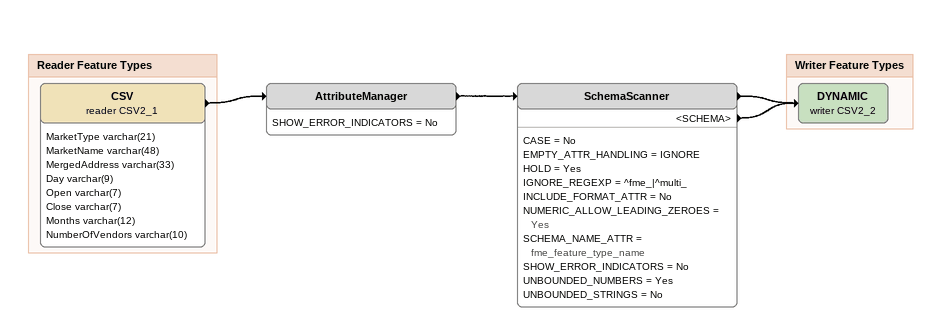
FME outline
AttributeManager
    SHOW_ERROR_INDICATORS = No
    -> SchemaScanner
SchemaScanner
    CASE = No
    EMPTY_ATTR_HANDLING = IGNORE
    HOLD = Yes
    IGNORE_REGEXP = ^fme_|^multi_
    INCLUDE_FORMAT_ATTR = No
    NUMERIC_ALLOW_LEADING_ZEROES = Yes
    SCHEMA_NAME_ATTR = fme_feature_type_name
    SHOW_ERROR_INDICATORS = No
    UNBOUNDED_NUMBERS = Yes
    UNBOUNDED_STRINGS = No
    -> DYNAMIC (writer CSV2_2)
    <SCHEMA> -> DYNAMIC (writer CSV2_2)

Bookmark: Reader Feature Types
CSV (reader CSV2_1)
    attributes: MarketType varchar(21), MarketName varchar(48), MergedAddress varchar(33), Day varchar(9), Open varchar(7), Close varchar(7), Months varchar(12), NumberOfVendors varchar(10)
    -> AttributeManager

Bookmark: Writer Feature Types
DYNAMIC (writer CSV2_2)
